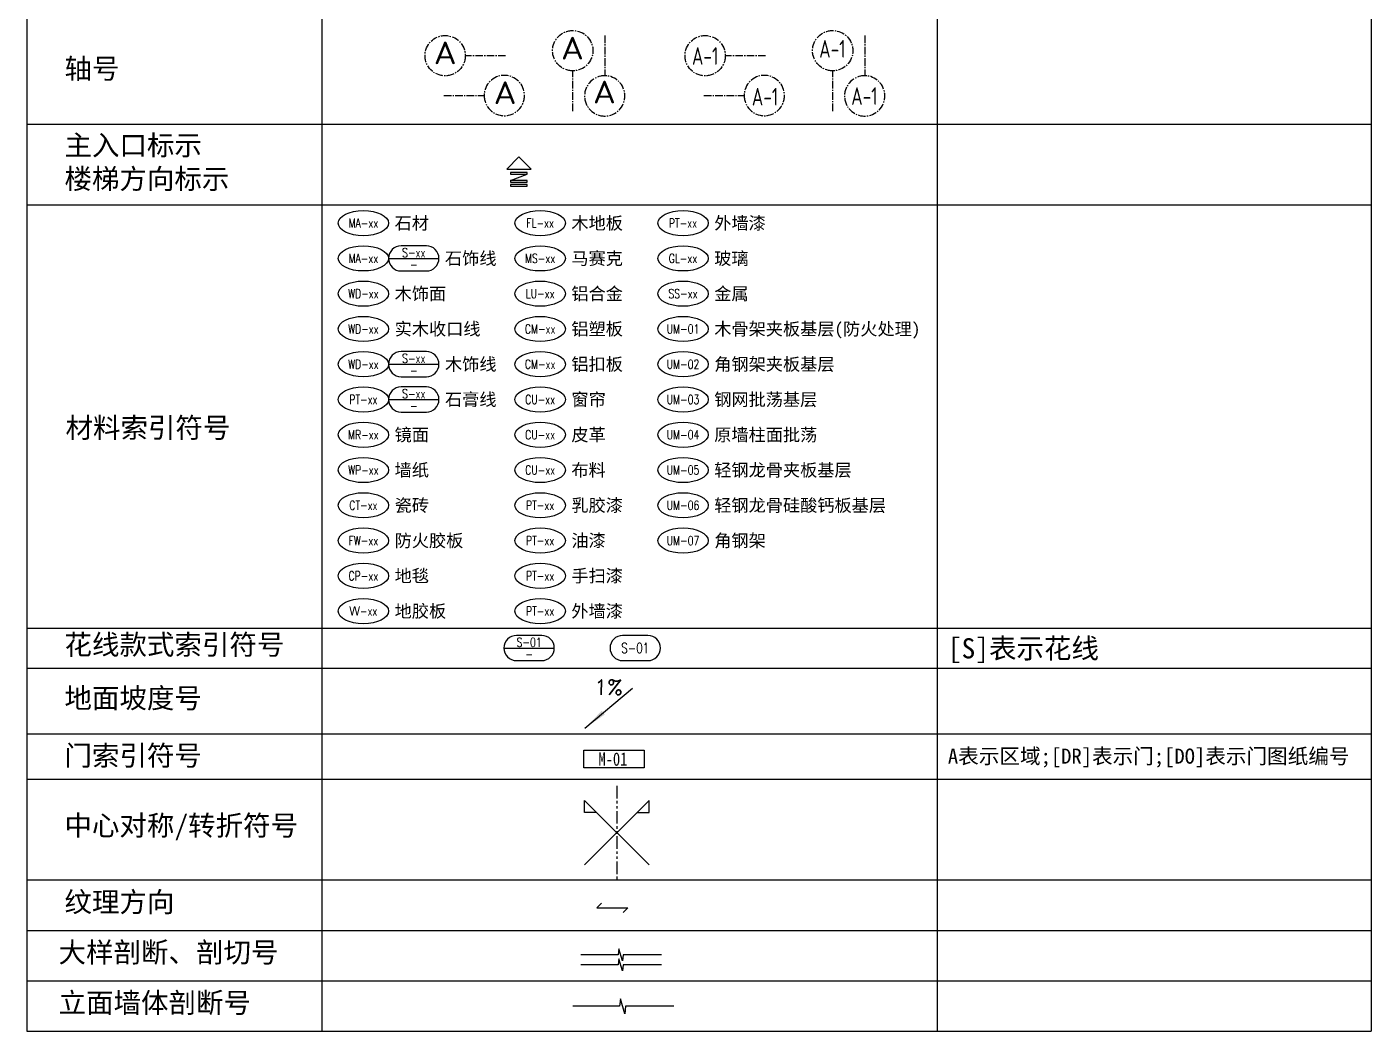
# Model space of a CAD drawing. Header units: millimetres. Extents: x -235126 to 312941, y -228449 to 114042.
# Drawn here: x -164847 to -164313, y 35428 to 35827 of the extents above; entities that cross this region are included whole.
import ezdxf
from ezdxf.enums import TextEntityAlignment as Align

# ---------------------------------------------------------------- set-up
doc = ezdxf.new("R2010")
doc.units = ezdxf.units.MM
doc.header["$LTSCALE"] = 800
doc.linetypes.add('CENTER2', pattern=[1.125, 0.75, -0.125, 0.125, -0.125])
doc.linetypes.add('PHANTOM2', pattern=[1.25, 0.625, -0.125, 0.125, -0.125, 0.125, -0.125])
doc.layers.add('AXIS', color=3, linetype='Continuous')
doc.layers.add('FC-地坪铺贴', color=8, linetype='Continuous')
doc.styles.add('HAN', font='romans', dxfattribs={"bigfont": 'hzdx.shx'})
doc.styles.add('HZDX', font='isocp3.shx', dxfattribs={"width": 0.8, "bigfont": 'hzdx.shx'})
doc.styles.add('ISO', font='ISOCP.shx', dxfattribs={"width": 0.75})
doc.styles.add('LINEDRAW', font='txt.shx', dxfattribs={"width": 0.7, "bigfont": '1.shx'})
doc.styles.add('TXT', font='txt.shx')
doc.styles.add('宋-ZY', font='')
doc.styles.add('繁线体', font='simhei.ttf')
doc.styles.add('黑体', font='simhei.ttf', dxfattribs={"width": 0.8})
doc.styles.get('宋-ZY').set_extended_font_data('SimSun')

# ---------------------------------------------------------------- blocks, each defined once
blk = doc.blocks.new('MH3.5')
at = {"color": 2}
blk.add_lwpolyline([(12, -1.75), (0, -1.75), (0, 1.75), (12, 1.75)], close=True, dxfattribs=at)
at = {"color": 4, "ltscale": 2, "style": 'HZDX', "width": 0.8}
blk.add_attdef('CH+2.400', text='', height=2.64, dxfattribs=at).set_placement((5.78, 0.01), align=Align.MIDDLE_CENTER)
blk = doc.blocks.new('MARK-IN')
for p, q in [((-120, -123), (0, 0)), ((0, 0), (120, -123)), ((-120, -123), (120, -123)), ((-83, -235), (83, -171))]:
    blk.add_line(p, q)
for points in [[(83, -171), (83, -156), (-83, -156), (-83, -171)], [(83, -250), (83, -235), (-83, -235), (-83, -250)], [(83, -289), (83, -273), (-83, -273), (-83, -289)]]:
    blk.add_lwpolyline(points, close=True)
blk = doc.blocks.new('A$C48007FC5')
at = {"color": 2}
blk.add_line((0, 0), (9.47, 7.93), dxfattribs=at)
blk.add_solid([(0, 0), (3.37, 3.45), (3.99, 2.71)], dxfattribs=at)
at = {"color": 7, "style": 'HAN'}
blk.add_text('1%', height=3, rotation=359.7652, dxfattribs=at).set_placement((1.87, 6.61))
blk = doc.blocks.new('MARK-S-2')
at = {"color": 0}
blk.add_lwpolyline([(7.5, 2.5), (2.5, 2.5, 1), (2.5, -2.5), (7.5, -2.5, 1)], format="xyb", close=True, dxfattribs=at)
at = {"color": 7, "style": 'LINEDRAW', "width": 0.75}
blk.add_attdef('S-01', text='', height=2, dxfattribs=at).set_placement((5, 0), align=Align.MIDDLE_CENTER)
blk = doc.blocks.new('MARK-S-1')
blk.add_line((0, 0), (10, 0))
at = {"color": 0}
blk.add_lwpolyline([(7.5, 2.5), (2.5, 2.5, 1), (2.5, -2.5), (7.5, -2.5, 1)], format="xyb", close=True, dxfattribs=at)
at = {"color": 7, "style": 'LINEDRAW', "width": 0.75}
for tag, p in [('S-01', (5, 1.15)), ('-', (5, -1.23))]:
    blk.add_attdef(tag, text='', height=1.8, dxfattribs=at).set_placement(p, align=Align.MIDDLE_CENTER)
blk = doc.blocks.new('MARK-ME-M1')
blk.add_ellipse((5, 0), major_axis=(5, 0), ratio=0.5)
at = {"color": 7, "style": '宋-ZY'}
blk.add_attdef('MA-XX', text='', height=1.88, dxfattribs=at).set_placement((5, 0), align=Align.MIDDLE_CENTER)
blk.add_attdef('材料', text='', height=2.5, dxfattribs=at).set_placement((11.2, 0), align=Align.MIDDLE_LEFT)
blk = doc.blocks.new('MARK-ME-M2')
blk.add_line((10, 0), (20, 0))
blk.add_lwpolyline([(17.5, 2.5), (12.5, 2.5, 1), (12.5, -2.5), (17.5, -2.5, 1)], format="xyb", close=True)
blk.add_ellipse((5, 0), major_axis=(5, 0), ratio=0.5)
at = {"color": 2, "style": 'TXT', "width": 0.75}
for tag, p in [('MA-XX', (5, 0)), ('S-01', (15, 1.15)), ('-', (15, -1.23))]:
    blk.add_attdef(tag, text='', height=1.8, dxfattribs=at).set_placement(p, align=Align.MIDDLE_CENTER)
at = {"color": 7, "style": '宋-ZY'}
blk.add_attdef('材料', text='', height=2.5, dxfattribs=at).set_placement((21.2, 0), align=Align.MIDDLE_LEFT)
blk = doc.blocks.new('ZHTHA1')
at = {"color": 8, "linetype": 'CENTER2', "ltscale": 0.0025}
blk.add_line((0, 0), (-8, 0), dxfattribs=at)
blk.add_ellipse((-12, 0), major_axis=(2.83, 2.83), ratio=1, start_param=5.497787, end_param=11.780972, dxfattribs=at)
at = {"color": 7, "style": 'ISO', "width": 1.25}
blk.add_attdef('A', text='', height=4.5, dxfattribs=at).set_placement((-12, -3.03), align=Align.BOTTOM_CENTER)

msp = doc.modelspace()

# ---------------------------------------------------------------- linework, layer by layer
for p, q in [((-164846.64, 36146.42), (-164846.64, 35428.35)), ((-164729.59, 36146.42), (-164729.59, 35428.35)), ((-164485.29, 36146.42), (-164485.29, 35428.35)), ((-164312.94, 36146.42), (-164312.94, 35428.35)), ((-164846.64, 35788.35), (-164312.94, 35788.35)), ((-164846.64, 35788.35), (-164312.94, 35788.35)), ((-164846.64, 35756.35), (-164312.94, 35756.35)), ((-164846.64, 35756.35), (-164312.94, 35756.35)), ((-164846.64, 35588.35), (-164312.94, 35588.35)), ((-164846.64, 35588.35), (-164312.94, 35588.35)), ((-164846.64, 35588.35), (-164312.94, 35588.35)), ((-164846.64, 35572.35), (-164312.94, 35572.35)), ((-164846.64, 35572.35), (-164312.94, 35572.35)), ((-164846.64, 35572.35), (-164312.94, 35572.35)), ((-164846.64, 35546.35), (-164312.94, 35546.35)), ((-164846.64, 35546.35), (-164312.94, 35546.35)), ((-164846.64, 35546.35), (-164312.94, 35546.35)), ((-164846.64, 35546.35), (-164312.94, 35546.35)), ((-164846.64, 35546.35), (-164312.94, 35546.35)), ((-164846.64, 35546.35), (-164312.94, 35546.35)), ((-164846.64, 35546.35), (-164312.94, 35546.35)), ((-164846.64, 35528.35), (-164312.94, 35528.35)), ((-164846.64, 35488.35), (-164312.94, 35488.35)), ((-164846.64, 35488.35), (-164312.94, 35488.35)), ((-164846.64, 35488.35), (-164312.94, 35488.35)), ((-164846.64, 35468.35), (-164312.94, 35468.35)), ((-164846.64, 35448.35), (-164312.94, 35448.35)), ((-164846.64, 35428.35), (-164312.94, 35428.35))]:
    msp.add_line(p, q)
at = {"color": 253, "linetype": 'PHANTOM2', "ltscale": 0.01}
msp.add_line((-164612.44, 35525.69), (-164612.44, 35488.43), dxfattribs=at)
msp.add_lwpolyline([(-164601.75, 35770.62, 0, 0, 0), (-164580.66, 35770.62, 2.4, 0, 0), (-164571.27, 35770.62, 0, 0, 0)], format="xyseb")
at = {"color": 2}
for points in [[(-164620.44, 35515.14), (-164625.24, 35515.14), (-164625.24, 35519.94), (-164599.64, 35494.34)], [(-164604.44, 35515.14), (-164599.64, 35515.14), (-164599.64, 35519.94), (-164625.24, 35494.34)]]:
    msp.add_lwpolyline(points, dxfattribs=at)
at = {"color": 7}
for points in [[(-164594.64, 35458.65), (-164609.9, 35458.65), (-164610.14, 35456.25), (-164611.58, 35461.05), (-164611.83, 35458.65), (-164626.66, 35458.65)], [(-164594.64, 35454.65), (-164609.9, 35454.65), (-164610.14, 35452.25), (-164611.58, 35457.05), (-164611.83, 35454.65), (-164626.66, 35454.65)], [(-164589.85, 35438.2), (-164608.92, 35438.2), (-164609.22, 35435.2), (-164611.02, 35441.2), (-164611.32, 35438.2), (-164629.87, 35438.2)]]:
    msp.add_lwpolyline(points, dxfattribs=at)
at = {"layer": 'FC-地坪铺贴', "color": 7}
msp.add_lwpolyline([(-164618.45, 35479.12), (-164620.29, 35477.29), (-164608.08, 35477.29), (-164609.92, 35475.46)], dxfattribs=at)

# ---------------------------------------------------------------- block references
for name, p, xscale, yscale, zscale in [('MARK-IN', (-164651.28, 35775.33), 0.0400000000008731, 0.0400000000008731, 0.0400000000008731), ('A$C48007FC5', (-164625.15, 35548.58), 2, 2, 2)]:
    msp.add_blockref(name, p, dxfattribs=dict(xscale=xscale, yscale=yscale, zscale=zscale))
ref = msp.add_blockref('MARK-ME-M1', (-164723.04, 35749.05), dxfattribs=dict(xscale=2, yscale=2, zscale=2))
ref.add_attrib('材料', '石材', dxfattribs={"color": 7, "height": 5, "style": '宋-ZY'}).set_placement((-164700.64, 35749.05), align=Align.MIDDLE_LEFT)
ref.add_attrib('MA-XX', 'MA-xx', dxfattribs={"color": 2, "height": 3.6, "style": 'TXT', "width": 0.75}).set_placement((-164713.04, 35749.05), align=Align.MIDDLE_CENTER)
ref = msp.add_blockref('MARK-ME-M1', (-164652.86, 35749.05), dxfattribs=dict(xscale=2, yscale=2, zscale=2))
ref.add_attrib('材料', '木地板', dxfattribs={"color": 7, "height": 5, "style": '宋-ZY'}).set_placement((-164630.46, 35749.05), align=Align.MIDDLE_LEFT)
ref.add_attrib('MA-XX', 'FL-xx', dxfattribs={"color": 2, "height": 3.6, "style": 'TXT', "width": 0.75}).set_placement((-164642.86, 35749.05), align=Align.MIDDLE_CENTER)
ref = msp.add_blockref('MARK-ME-M1', (-164596.14, 35749.05), dxfattribs=dict(xscale=2, yscale=2, zscale=2))
ref.add_attrib('材料', '外墙漆', dxfattribs={"color": 7, "height": 5, "style": '宋-ZY'}).set_placement((-164573.74, 35749.05), align=Align.MIDDLE_LEFT)
ref.add_attrib('MA-XX', 'PT-xx', dxfattribs={"color": 2, "height": 3.6, "style": 'TXT', "width": 0.75}).set_placement((-164586.14, 35749.05), align=Align.MIDDLE_CENTER)
at = {"xscale": 2, "yscale": 2, "zscale": 2}
for p, values in [((-164723.04, 35735.05), {'MA-XX': 'MA-xx', '-': '-', 'S-01': 'S-xx', '材料': '石饰线'}), ((-164723.04, 35693.05), {'MA-XX': 'WD-xx', '-': '-', 'S-01': 'S-xx', '材料': '木饰线'}), ((-164723.04, 35679.05), {'MA-XX': 'PT-xx', '-': '-', 'S-01': 'S-xx', '材料': '石膏线'})]:
    msp.add_blockref('MARK-ME-M2', p, dxfattribs=at).add_auto_attribs(values)
ref = msp.add_blockref('MARK-ME-M1', (-164652.86, 35735.05), dxfattribs=dict(xscale=2, yscale=2, zscale=2))
ref.add_attrib('材料', '马赛克', dxfattribs={"color": 7, "height": 5, "style": '宋-ZY'}).set_placement((-164630.46, 35735.05), align=Align.MIDDLE_LEFT)
ref.add_attrib('MA-XX', 'MS-xx', dxfattribs={"color": 2, "height": 3.6, "style": 'TXT', "width": 0.75}).set_placement((-164642.86, 35735.05), align=Align.MIDDLE_CENTER)
ref = msp.add_blockref('MARK-ME-M1', (-164596.14, 35735.05), dxfattribs=dict(xscale=2, yscale=2, zscale=2))
ref.add_attrib('材料', '玻璃', dxfattribs={"color": 7, "height": 5, "style": '宋-ZY'}).set_placement((-164573.74, 35735.05), align=Align.MIDDLE_LEFT)
ref.add_attrib('MA-XX', 'GL-xx', dxfattribs={"color": 2, "height": 3.6, "style": 'TXT', "width": 0.75}).set_placement((-164586.14, 35735.05), align=Align.MIDDLE_CENTER)
ref = msp.add_blockref('MARK-ME-M1', (-164723.04, 35721.05), dxfattribs=dict(xscale=2, yscale=2, zscale=2))
ref.add_attrib('材料', '木饰面', dxfattribs={"color": 7, "height": 5, "style": '宋-ZY'}).set_placement((-164700.64, 35721.05), align=Align.MIDDLE_LEFT)
ref.add_attrib('MA-XX', 'WD-xx', dxfattribs={"color": 2, "height": 3.6, "style": 'TXT', "width": 0.75}).set_placement((-164713.04, 35721.05), align=Align.MIDDLE_CENTER)
ref = msp.add_blockref('MARK-ME-M1', (-164652.86, 35721.05), dxfattribs=dict(xscale=2, yscale=2, zscale=2))
ref.add_attrib('材料', '铝合金', dxfattribs={"color": 7, "height": 5, "style": '宋-ZY'}).set_placement((-164630.46, 35721.05), align=Align.MIDDLE_LEFT)
ref.add_attrib('MA-XX', 'LU-xx', dxfattribs={"color": 2, "height": 3.6, "style": 'TXT', "width": 0.75}).set_placement((-164642.86, 35721.05), align=Align.MIDDLE_CENTER)
ref = msp.add_blockref('MARK-ME-M1', (-164596.14, 35721.05), dxfattribs=dict(xscale=2, yscale=2, zscale=2))
ref.add_attrib('材料', '金属', dxfattribs={"color": 7, "height": 5, "style": '宋-ZY'}).set_placement((-164573.74, 35721.05), align=Align.MIDDLE_LEFT)
ref.add_attrib('MA-XX', 'SS-xx', dxfattribs={"color": 2, "height": 3.6, "style": 'TXT', "width": 0.75}).set_placement((-164586.14, 35721.05), align=Align.MIDDLE_CENTER)
ref = msp.add_blockref('MARK-ME-M1', (-164723.04, 35707.05), dxfattribs=dict(xscale=2, yscale=2, zscale=2))
ref.add_attrib('材料', '实木收口线', dxfattribs={"color": 7, "height": 5, "style": '宋-ZY'}).set_placement((-164700.64, 35707.05), align=Align.MIDDLE_LEFT)
ref.add_attrib('MA-XX', 'WD-xx', dxfattribs={"color": 2, "height": 3.6, "style": 'TXT', "width": 0.75}).set_placement((-164713.04, 35707.05), align=Align.MIDDLE_CENTER)
ref = msp.add_blockref('MARK-ME-M1', (-164652.86, 35707.05), dxfattribs=dict(xscale=2, yscale=2, zscale=2))
ref.add_attrib('材料', '铝塑板', dxfattribs={"color": 7, "height": 5, "style": '宋-ZY'}).set_placement((-164630.46, 35707.05), align=Align.MIDDLE_LEFT)
ref.add_attrib('MA-XX', 'CM-xx', dxfattribs={"color": 2, "height": 3.6, "style": 'TXT', "width": 0.75}).set_placement((-164642.86, 35707.05), align=Align.MIDDLE_CENTER)
ref = msp.add_blockref('MARK-ME-M1', (-164596.14, 35707.05), dxfattribs=dict(xscale=2, yscale=2, zscale=2))
ref.add_attrib('材料', '木骨架夹板基层(防火处理)', dxfattribs={"color": 7, "height": 5, "style": '宋-ZY'}).set_placement((-164573.74, 35707.05), align=Align.MIDDLE_LEFT)
ref.add_attrib('MA-XX', 'UM-01', dxfattribs={"color": 2, "height": 3.6, "style": 'TXT', "width": 0.75}).set_placement((-164586.14, 35707.05), align=Align.MIDDLE_CENTER)
ref = msp.add_blockref('MARK-ME-M1', (-164652.86, 35693.05), dxfattribs=dict(xscale=2, yscale=2, zscale=2))
ref.add_attrib('材料', '铝扣板', dxfattribs={"color": 7, "height": 5, "style": '宋-ZY'}).set_placement((-164630.46, 35693.05), align=Align.MIDDLE_LEFT)
ref.add_attrib('MA-XX', 'CM-xx', dxfattribs={"color": 2, "height": 3.6, "style": 'TXT', "width": 0.75}).set_placement((-164642.86, 35693.05), align=Align.MIDDLE_CENTER)
ref = msp.add_blockref('MARK-ME-M1', (-164596.14, 35693.05), dxfattribs=dict(xscale=2, yscale=2, zscale=2))
ref.add_attrib('材料', '角钢架夹板基层', dxfattribs={"color": 7, "height": 5, "style": '宋-ZY'}).set_placement((-164573.74, 35693.05), align=Align.MIDDLE_LEFT)
ref.add_attrib('MA-XX', 'UM-02', dxfattribs={"color": 2, "height": 3.6, "style": 'TXT', "width": 0.75}).set_placement((-164586.14, 35693.05), align=Align.MIDDLE_CENTER)
ref = msp.add_blockref('MARK-ME-M1', (-164652.86, 35679.05), dxfattribs=dict(xscale=2, yscale=2, zscale=2))
ref.add_attrib('材料', '窗帘', dxfattribs={"color": 7, "height": 5, "style": '宋-ZY'}).set_placement((-164630.46, 35679.05), align=Align.MIDDLE_LEFT)
ref.add_attrib('MA-XX', 'CU-xx', dxfattribs={"color": 2, "height": 3.6, "style": 'TXT', "width": 0.75}).set_placement((-164642.86, 35679.05), align=Align.MIDDLE_CENTER)
ref = msp.add_blockref('MARK-ME-M1', (-164596.14, 35679.05), dxfattribs=dict(xscale=2, yscale=2, zscale=2))
ref.add_attrib('材料', '钢网批荡基层', dxfattribs={"color": 7, "height": 5, "style": '宋-ZY'}).set_placement((-164573.74, 35679.05), align=Align.MIDDLE_LEFT)
ref.add_attrib('MA-XX', 'UM-03', dxfattribs={"color": 2, "height": 3.6, "style": 'TXT', "width": 0.75}).set_placement((-164586.14, 35679.05), align=Align.MIDDLE_CENTER)
ref = msp.add_blockref('MARK-ME-M1', (-164723.04, 35665.05), dxfattribs=dict(xscale=2, yscale=2, zscale=2))
ref.add_attrib('材料', '镜面', dxfattribs={"color": 7, "height": 5, "style": '宋-ZY'}).set_placement((-164700.64, 35665.05), align=Align.MIDDLE_LEFT)
ref.add_attrib('MA-XX', 'MR-xx', dxfattribs={"color": 2, "height": 3.6, "style": 'TXT', "width": 0.75}).set_placement((-164713.04, 35665.05), align=Align.MIDDLE_CENTER)
ref = msp.add_blockref('MARK-ME-M1', (-164652.86, 35665.05), dxfattribs=dict(xscale=2, yscale=2, zscale=2))
ref.add_attrib('材料', '皮革', dxfattribs={"color": 7, "height": 5, "style": '宋-ZY'}).set_placement((-164630.46, 35665.05), align=Align.MIDDLE_LEFT)
ref.add_attrib('MA-XX', 'CU-xx', dxfattribs={"color": 2, "height": 3.6, "style": 'TXT', "width": 0.75}).set_placement((-164642.86, 35665.05), align=Align.MIDDLE_CENTER)
ref = msp.add_blockref('MARK-ME-M1', (-164596.14, 35665.05), dxfattribs=dict(xscale=2, yscale=2, zscale=2))
ref.add_attrib('材料', '原墙柱面批荡', dxfattribs={"color": 7, "height": 5, "style": '宋-ZY'}).set_placement((-164573.74, 35665.05), align=Align.MIDDLE_LEFT)
ref.add_attrib('MA-XX', 'UM-04', dxfattribs={"color": 2, "height": 3.6, "style": 'TXT', "width": 0.75}).set_placement((-164586.14, 35665.05), align=Align.MIDDLE_CENTER)
ref = msp.add_blockref('MARK-ME-M1', (-164723.04, 35651.05), dxfattribs=dict(xscale=2, yscale=2, zscale=2))
ref.add_attrib('材料', '墙纸', dxfattribs={"color": 7, "height": 5, "style": '宋-ZY'}).set_placement((-164700.64, 35651.05), align=Align.MIDDLE_LEFT)
ref.add_attrib('MA-XX', 'WP-xx', dxfattribs={"color": 2, "height": 3.6, "style": 'TXT', "width": 0.75}).set_placement((-164713.04, 35651.05), align=Align.MIDDLE_CENTER)
ref = msp.add_blockref('MARK-ME-M1', (-164652.85, 35651.05), dxfattribs=dict(xscale=2, yscale=2, zscale=2))
ref.add_attrib('材料', '布料', dxfattribs={"color": 7, "height": 5, "style": '宋-ZY'}).set_placement((-164630.45, 35651.05), align=Align.MIDDLE_LEFT)
ref.add_attrib('MA-XX', 'CU-xx', dxfattribs={"color": 2, "height": 3.6, "style": 'TXT', "width": 0.75}).set_placement((-164642.85, 35651.05), align=Align.MIDDLE_CENTER)
ref = msp.add_blockref('MARK-ME-M1', (-164596.14, 35651.05), dxfattribs=dict(xscale=2, yscale=2, zscale=2))
ref.add_attrib('材料', '轻钢龙骨夹板基层', dxfattribs={"color": 7, "height": 5, "style": '宋-ZY'}).set_placement((-164573.74, 35651.05), align=Align.MIDDLE_LEFT)
ref.add_attrib('MA-XX', 'UM-05', dxfattribs={"color": 2, "height": 3.6, "style": 'TXT', "width": 0.75}).set_placement((-164586.14, 35651.05), align=Align.MIDDLE_CENTER)
ref = msp.add_blockref('MARK-ME-M1', (-164723.04, 35637.05), dxfattribs=dict(xscale=2, yscale=2, zscale=2))
ref.add_attrib('材料', '瓷砖', dxfattribs={"color": 7, "height": 5, "style": '宋-ZY'}).set_placement((-164700.64, 35637.05), align=Align.MIDDLE_LEFT)
ref.add_attrib('MA-XX', 'CT-xx', dxfattribs={"color": 2, "height": 3.6, "style": 'TXT', "width": 0.75}).set_placement((-164713.04, 35637.05), align=Align.MIDDLE_CENTER)
ref = msp.add_blockref('MARK-ME-M1', (-164652.86, 35637.05), dxfattribs=dict(xscale=2, yscale=2, zscale=2))
ref.add_attrib('材料', '乳胶漆', dxfattribs={"color": 7, "height": 5, "style": '宋-ZY'}).set_placement((-164630.46, 35637.05), align=Align.MIDDLE_LEFT)
ref.add_attrib('MA-XX', 'PT-xx', dxfattribs={"color": 2, "height": 3.6, "style": 'TXT', "width": 0.75}).set_placement((-164642.86, 35637.05), align=Align.MIDDLE_CENTER)
ref = msp.add_blockref('MARK-ME-M1', (-164596.14, 35637.05), dxfattribs=dict(xscale=2, yscale=2, zscale=2))
ref.add_attrib('材料', '轻钢龙骨硅酸钙板基层', dxfattribs={"color": 7, "height": 5, "style": '宋-ZY'}).set_placement((-164573.74, 35637.05), align=Align.MIDDLE_LEFT)
ref.add_attrib('MA-XX', 'UM-06', dxfattribs={"color": 2, "height": 3.6, "style": 'TXT', "width": 0.75}).set_placement((-164586.14, 35637.05), align=Align.MIDDLE_CENTER)
ref = msp.add_blockref('MARK-ME-M1', (-164723.04, 35623.05), dxfattribs=dict(xscale=2, yscale=2, zscale=2))
ref.add_attrib('材料', '防火胶板', dxfattribs={"color": 7, "height": 5, "style": '宋-ZY'}).set_placement((-164700.64, 35623.05), align=Align.MIDDLE_LEFT)
ref.add_attrib('MA-XX', 'FW-xx', dxfattribs={"color": 2, "height": 3.6, "style": 'TXT', "width": 0.75}).set_placement((-164713.04, 35623.05), align=Align.MIDDLE_CENTER)
ref = msp.add_blockref('MARK-ME-M1', (-164652.86, 35623.05), dxfattribs=dict(xscale=2, yscale=2, zscale=2))
ref.add_attrib('材料', '油漆', dxfattribs={"color": 7, "height": 5, "style": '宋-ZY'}).set_placement((-164630.46, 35623.05), align=Align.MIDDLE_LEFT)
ref.add_attrib('MA-XX', 'PT-xx', dxfattribs={"color": 2, "height": 3.6, "style": 'TXT', "width": 0.75}).set_placement((-164642.86, 35623.05), align=Align.MIDDLE_CENTER)
ref = msp.add_blockref('MARK-ME-M1', (-164596.14, 35623.05), dxfattribs=dict(xscale=2, yscale=2, zscale=2))
ref.add_attrib('材料', '角钢架', dxfattribs={"color": 7, "height": 5, "style": '宋-ZY'}).set_placement((-164573.74, 35623.05), align=Align.MIDDLE_LEFT)
ref.add_attrib('MA-XX', 'UM-07', dxfattribs={"color": 2, "height": 3.6, "style": 'TXT', "width": 0.75}).set_placement((-164586.14, 35623.05), align=Align.MIDDLE_CENTER)
ref = msp.add_blockref('MARK-ME-M1', (-164723.04, 35609.05), dxfattribs=dict(xscale=2, yscale=2, zscale=2))
ref.add_attrib('材料', '地毯', dxfattribs={"color": 7, "height": 5, "style": '宋-ZY'}).set_placement((-164700.64, 35609.05), align=Align.MIDDLE_LEFT)
ref.add_attrib('MA-XX', 'CP-xx', dxfattribs={"color": 2, "height": 3.6, "style": 'TXT', "width": 0.75}).set_placement((-164713.04, 35609.05), align=Align.MIDDLE_CENTER)
ref = msp.add_blockref('MARK-ME-M1', (-164652.86, 35609.05), dxfattribs=dict(xscale=2, yscale=2, zscale=2))
ref.add_attrib('材料', '手扫漆', dxfattribs={"color": 7, "height": 5, "style": '宋-ZY'}).set_placement((-164630.46, 35609.05), align=Align.MIDDLE_LEFT)
ref.add_attrib('MA-XX', 'PT-xx', dxfattribs={"color": 2, "height": 3.6, "style": 'TXT', "width": 0.75}).set_placement((-164642.86, 35609.05), align=Align.MIDDLE_CENTER)
ref = msp.add_blockref('MARK-ME-M1', (-164723.04, 35595.05), dxfattribs=dict(xscale=2, yscale=2, zscale=2))
ref.add_attrib('材料', '地胶板', dxfattribs={"color": 7, "height": 5, "style": '宋-ZY'}).set_placement((-164700.64, 35595.05), align=Align.MIDDLE_LEFT)
ref.add_attrib('MA-XX', 'VV-xx', dxfattribs={"color": 2, "height": 3.6, "style": 'TXT', "width": 0.75}).set_placement((-164713.04, 35595.05), align=Align.MIDDLE_CENTER)
ref = msp.add_blockref('MARK-ME-M1', (-164652.86, 35595.05), dxfattribs=dict(xscale=2, yscale=2, zscale=2))
ref.add_attrib('材料', '外墙漆', dxfattribs={"color": 7, "height": 5, "style": '宋-ZY'}).set_placement((-164630.46, 35595.05), align=Align.MIDDLE_LEFT)
ref.add_attrib('MA-XX', 'PT-xx', dxfattribs={"color": 2, "height": 3.6, "style": 'TXT', "width": 0.75}).set_placement((-164642.86, 35595.05), align=Align.MIDDLE_CENTER)
ref = msp.add_blockref('MARK-S-1', (-164657.23, 35580.4), dxfattribs=dict(xscale=2, yscale=2, zscale=2))
ref.add_attrib('-', '-', dxfattribs={"color": 2, "height": 3.6, "style": 'LINEDRAW', "width": 0.75}).set_placement((-164647.23, 35577.94), align=Align.MIDDLE_CENTER)
ref.add_attrib('S-01', 'S-01', dxfattribs={"color": 2, "height": 3.6, "style": 'TXT', "width": 0.75}).set_placement((-164647.23, 35582.69), align=Align.MIDDLE_CENTER)
ref = msp.add_blockref('MARK-S-2', (-164615.11, 35580.4), dxfattribs=dict(xscale=2, yscale=2, zscale=2))
ref.add_attrib('S-01', 'S-01', dxfattribs={"color": 2, "height": 4, "style": 'TXT', "width": 0.75}).set_placement((-164605.11, 35580.4), align=Align.MIDDLE_CENTER)
ref = msp.add_blockref('MH3.5', (-164625.52, 35536.31), dxfattribs=dict(xscale=2, yscale=2, zscale=2))
ref.add_attrib('CH+2.400', 'M-01', dxfattribs={"ltscale": 2, "height": 5.28, "style": '黑体', "width": 0.8}).set_placement((-164613.97, 35536.32), align=Align.MIDDLE_CENTER)
at = {"layer": 'AXIS'}
ref = msp.add_blockref('ZHTHA1', (-164656.56, 35815.5), dxfattribs=dict(at, xscale=2, yscale=2, zscale=2))
ref.add_attrib('A', 'A', dxfattribs={"layer": '0', "color": 2, "height": 9, "style": 'ISO', "width": 1.25}).set_placement((-164680.56, 35809.44), align=Align.BOTTOM_CENTER)
ref = msp.add_blockref('ZHTHA1', (-164629.92, 35793.52), dxfattribs=dict(at, xscale=2, yscale=2, zscale=2, rotation=269.9999999993746))
ref.add_attrib('A', 'A', dxfattribs={"layer": '0', "color": 2, "height": 9, "style": 'ISO', "width": 1.25}).set_placement((-164630.04, 35811.3), align=Align.BOTTOM_CENTER)
ref = msp.add_blockref('ZHTHA1', (-164617.22, 35823.54), dxfattribs=dict(at, xscale=-2, yscale=2, zscale=2, rotation=270.0000000009901))
ref.add_attrib('A', 'A', dxfattribs={"layer": '0', "color": 2, "height": 9, "style": 'ISO', "width": 1.25}).set_placement((-164617.34, 35793.88), align=Align.BOTTOM_CENTER)
ref = msp.add_blockref('ZHTHA1', (-164553.34, 35815.5), dxfattribs=dict(at, xscale=2, yscale=2, zscale=2))
ref.add_attrib('A', 'A-1', dxfattribs={"layer": '0', "color": 2, "height": 7, "style": 'ISO', "width": 0.8}).set_placement((-164577.34, 35809.8), align=Align.BOTTOM_CENTER)
ref = msp.add_blockref('ZHTHA1', (-164526.71, 35793.52), dxfattribs=dict(at, xscale=2, yscale=2, zscale=2, rotation=269.9999999993746))
ref.add_attrib('A', 'A-1', dxfattribs={"layer": '0', "color": 2, "height": 7, "style": 'ISO', "width": 0.8}).set_placement((-164526.83, 35812.63), align=Align.BOTTOM_CENTER)
ref = msp.add_blockref('ZHTHA1', (-164514, 35823.54), dxfattribs=dict(at, xscale=-2, yscale=2, zscale=2, rotation=270.0000000009901))
ref.add_attrib('A', 'A-1', dxfattribs={"layer": '0', "color": 2, "height": 7, "style": 'ISO', "width": 0.8}).set_placement((-164514.12, 35793.88), align=Align.BOTTOM_CENTER)
ref = msp.add_blockref('ZHTHA1', (-164681.08, 35799.68), dxfattribs=dict(at, xscale=-2, yscale=2, zscale=2))
ref.add_attrib('A', 'A', dxfattribs={"layer": '0', "color": 2, "height": 9, "rotation": 0, "style": 'ISO', "width": 1.25}).set_placement((-164656.78, 35793.62), align=Align.BOTTOM_CENTER)
ref = msp.add_blockref('ZHTHA1', (-164577.86, 35799.68), dxfattribs=dict(at, xscale=-2, yscale=2, zscale=2))
ref.add_attrib('A', 'A-1', dxfattribs={"layer": '0', "color": 2, "height": 7, "style": 'ISO', "width": 0.8}).set_placement((-164553.57, 35793.62), align=Align.BOTTOM_CENTER)

# ---------------------------------------------------------------- texts
at = {"attachment_point": 4, "style": '繁线体'}
for s, insert, char_height in [('轴号', (-164831.72, 35809.96), 8), ('主入口标示\\P楼梯方向标示', (-164831.72, 35772.85), 8), ('材料索引符号', (-164831.32, 35667.42), 8), ('花线款式索引符号', (-164831.72, 35581.32), 8), ('[S]表示花线', (-164480.98, 35579.36), 8), ('地面坡度号', (-164831.72, 35560.07), 8), ('门索引符号', (-164831.72, 35537.29), 8), ('A表示区域;[DR]表示门;[DO]表示门图纸编号', (-164480.98, 35536.72), 6), ('中心对称/转折符号', (-164831.72, 35508.99), 8), ('纹理方向', (-164831.72, 35479.15), 8), ('大样剖断、剖切号', (-164834.05, 35459.15), 8), ('立面墙体剖断号', (-164834.05, 35439.15), 8)]:
    msp.add_mtext(s, dxfattribs=dict(at, insert=insert, char_height=char_height))

doc.saveas('drawing.dxf')
